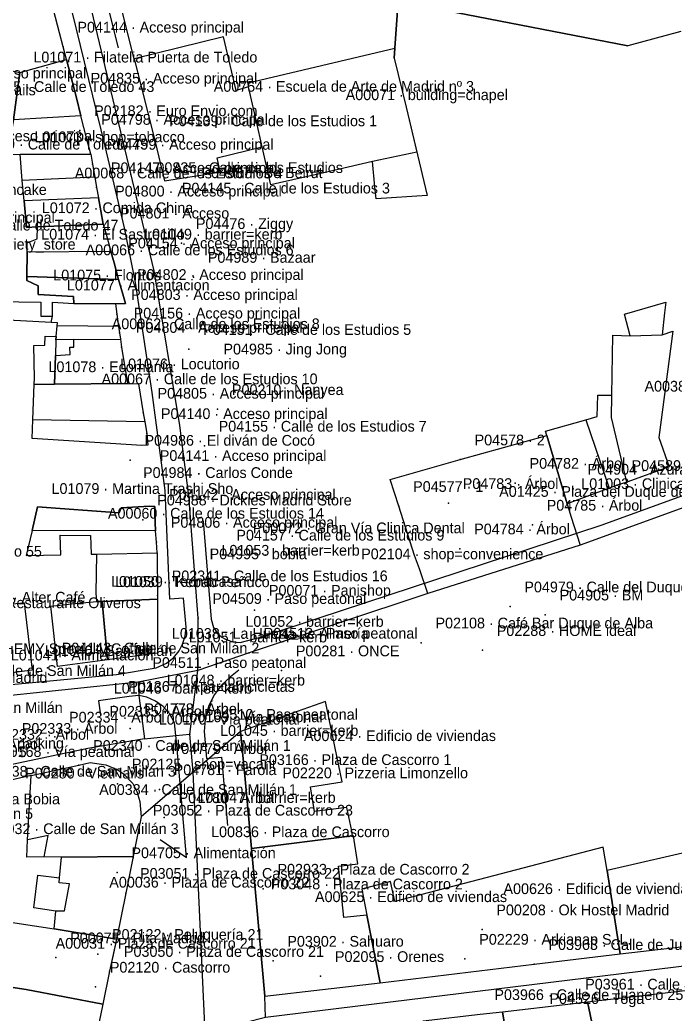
# Model space of a CAD drawing. Header units: metres. Extents: x 436207 to 441321, y 4465685 to 4475088.
# Drawn here: x 439968.4 to 440060.1, y 4473624.1 to 4473763.2 of the extents above; entities that cross this region are included whole.
import ezdxf

# ---------------------------------------------------------------- set-up
doc = ezdxf.new("R2010")
doc.units = ezdxf.units.M
for name, color, linetype, true_color in [('G_A_EDI', 7, 'CONTINUOUS', 0xa4a4a4), ('G_A_VER', 7, 'CONTINUOUS', 0x4d745d), ('G_L_BAR', 7, 'CONTINUOUS', 0x333333), ('G_L_COM', 7, 'CONTINUOUS', 0xce3b37), ('G_L_EQU', 7, 'CONTINUOUS', 0x8e5aa4), ('G_L_INF', 7, 'CONTINUOUS', 0x777777), ('G_L_UMB', 7, 'CONTINUOUS', 0x9e6a39), ('G_L_VIA', 7, 'CONTINUOUS', 0x555555), ('G_P_ACC', 7, 'CONTINUOUS', 0xe68241), ('G_P_COM', 7, 'CONTINUOUS', 0xce3b37), ('G_P_DIR', 7, 'CONTINUOUS', 0x756bb1), ('G_P_EQU', 7, 'CONTINUOUS', 0x8e5aa4), ('G_P_MOB', 7, 'CONTINUOUS', 0x268c9e), ('G_P_PAT', 7, 'CONTINUOUS', 0xa63603), ('G_P_UMB', 7, 'CONTINUOUS', 0x9e6a39), ('G_P_VER', 7, 'CONTINUOUS', 0x4d745d), ('T_A_EDI', 7, 'CONTINUOUS', 0xa4a4a4), ('T_A_VER', 7, 'CONTINUOUS', 0x4d745d), ('T_L_BAR', 7, 'CONTINUOUS', 0x333333), ('T_L_COM', 7, 'CONTINUOUS', 0xce3b37), ('T_L_EQU', 7, 'CONTINUOUS', 0x8e5aa4), ('T_L_VIA', 7, 'CONTINUOUS', 0x555555), ('T_P_ACC', 7, 'CONTINUOUS', 0xe68241), ('T_P_COM', 7, 'CONTINUOUS', 0xce3b37), ('T_P_DIR', 7, 'CONTINUOUS', 0x756bb1), ('T_P_EQU', 7, 'CONTINUOUS', 0x8e5aa4), ('T_P_MOB', 7, 'CONTINUOUS', 0x268c9e), ('T_P_PAT', 7, 'CONTINUOUS', 0xa63603), ('T_P_UMB', 7, 'CONTINUOUS', 0x9e6a39), ('T_P_VER', 7, 'CONTINUOUS', 0x4d745d)]:
    doc.layers.add(name, color=color, linetype=linetype, true_color=true_color)

msp = doc.modelspace()

# ---------------------------------------------------------------- linework, layer by layer
at = {"layer": 'G_A_EDI'}
for points in [[(439978.32, 4473744.44), (439977.78, 4473746.53), (439976.94, 4473749.78), (439976.29, 4473752.29), (439974.9, 4473757.65), (439974.44, 4473759.43), (439973.94, 4473761.38), (439972.49, 4473766.96), (439971.1, 4473772.35), (439969.59, 4473778.14), (439967.9, 4473778.23), (439962.48, 4473778.53), (439960.37, 4473773.21), (439954.45, 4473758.32), (439962.75, 4473756.87), (439964.26, 4473760.32), (439964.95, 4473760.24), (439965.17, 4473759.34), (439965.91, 4473756.36), (439968.37, 4473755.86), (439967.48, 4473749.23), (439966.6, 4473744.35), (439968.41, 4473744.42)], [(439984.36, 4473757.74), (439987.26, 4473746.33), (439988.63, 4473740.71), (439993.98, 4473741.55), (439996.4, 4473741.93), (439996.01, 4473743.92), (440002.29, 4473745.43), (440001.48, 4473748.99), (440000.37, 4473753.85), (439998.65, 4473753.3), (439996.86, 4473760.81)], [(440000.37, 4473753.85), (440000.31, 4473754.38), (440020.87, 4473759.24), (440020.77, 4473757.85), (440022.45, 4473750.97), (440023.91, 4473744.71), (440017.71, 4473743.38), (440010.33, 4473741.68), (440004.7, 4473740.4), (440003.51, 4473740.15), (440002.29, 4473745.43), (440001.48, 4473748.99)], [(439978.32, 4473744.44), (439978.57, 4473743.04), (439978.88, 4473741.2), (439979.13, 4473739.76), (439979.39, 4473738.31), (439979.72, 4473736.5), (439980.06, 4473734.63), (439970.85, 4473734.26), (439969.3, 4473734.16), (439968.97, 4473737.91), (439968.73, 4473740.74), (439968.41, 4473744.42)], [(439980.06, 4473734.63), (439980.4, 4473733.42), (439981.12, 4473730.82), (439981.56, 4473729.24), (439982.21, 4473726.91), (439982.79, 4473724.83), (439983.16, 4473723.51), (439981.77, 4473723.5), (439975.93, 4473723.55), (439975.9, 4473724.5), (439970.96, 4473724.77), (439970.94, 4473726.01), (439969.34, 4473726.76), (439969.34, 4473727.33), (439969.39, 4473730.7), (439969.4, 4473732.01), (439970.82, 4473732.58), (439970.85, 4473734.26)], [(440059.25, 4473700.69), (440053.29, 4473698.55), (440051.97, 4473698.11), (440050.82, 4473697.69), (440044.95, 4473695.51), (440042.11, 4473705.07), (440041.91, 4473705.68), (440047.59, 4473707.25), (440049.17, 4473707.73), (440049.23, 4473710.69), (440051.19, 4473710.7), (440051.35, 4473719.08), (440053.76, 4473719.01), (440052.99, 4473722.04), (440058.75, 4473723.73), (440058.57, 4473722.22), (440058.25, 4473719.17), (440059.76, 4473719.64), (440057.76, 4473704.78)], [(439973.24, 4473712.27), (439983.44, 4473712.35), (439984.98, 4473712.29), (439985.65, 4473708.22), (439985.86, 4473706.98), (439986.13, 4473705.37), (439986.29, 4473703.73), (439985.45, 4473703.67), (439970.12, 4473704.63), (439970.22, 4473707.28), (439970.4, 4473712.26), (439970.43, 4473713.03), (439970.33, 4473717.64), (439971.9, 4473717.69), (439971.91, 4473718.97), (439973.46, 4473718.92), (439973.44, 4473718.45), (439973.37, 4473716.26)], [(439978.35, 4473688.48), (439979.16, 4473688.49), (439987.61, 4473688.66), (439987.51, 4473690.17), (439987.38, 4473691.74), (439987.27, 4473694.07), (439987.28, 4473695.13), (439986.51, 4473695.18), (439982.58, 4473694.94), (439982.26, 4473694.25), (439970.86, 4473695.08), (439970.09, 4473691.79), (439969.29, 4473688.27), (439974.11, 4473688.39), (439974.03, 4473691.14), (439978.29, 4473691.07)], [(440011.14, 4473667.86), (439999.25, 4473663.69), (439999.89, 4473656.98), (440000.8, 4473647.28), (440014.92, 4473649.06), (440014.81, 4473649.76), (440014.12, 4473653.05), (440009.6, 4473652.47), (440009.06, 4473655.92), (440013.46, 4473656.62)], [(439982.09, 4473658.31), (439982.89, 4473657.76), (439984.19, 4473656.38), (439984.74, 4473655.28), (439985.18, 4473653.88), (439985.37, 4473651.72), (439985, 4473649.91), (439984.23, 4473646.17), (439974.21, 4473646.1), (439971.79, 4473646.12), (439972.36, 4473649.12), (439969.47, 4473648.52), (439969.98, 4473657.5), (439976.64, 4473658.96), (439978.21, 4473659.32), (439980.42, 4473659.01)], [(439951.07, 4473653.2), (439954.49, 4473638.91), (439973.19, 4473636.08), (439973.44, 4473638.54), (439970.34, 4473639), (439970.9, 4473643.56), (439973.91, 4473643.18), (439974.21, 4473646.1), (439971.79, 4473646.12), (439969.37, 4473646.08), (439969.47, 4473648.52), (439969.98, 4473657.5), (439960.55, 4473655.35)], [(440052.36, 4473632.56), (440066.2, 4473634.17), (440080.01, 4473635.78), (440079.94, 4473636.63), (440078.25, 4473645.63), (440077.34, 4473650.4), (440050.54, 4473644.24)], [(440000.8, 4473647.28), (440001.49, 4473639.59), (440002.64, 4473626.66), (440018.79, 4473628.51), (440016.93, 4473637.98), (440013.73, 4473637.63), (440012.98, 4473644.81), (440015.69, 4473645.14), (440015.07, 4473649.08), (440014.92, 4473649.06)], [(440018.79, 4473628.51), (440040.34, 4473631.11), (440052.36, 4473632.56), (440050.54, 4473644.24), (440049.98, 4473647.48), (440032.71, 4473642.99), (440020.86, 4473639.88), (440020.26, 4473642.69), (440016.23, 4473641.6), (440016.93, 4473637.98)], [(439984.23, 4473646.17), (439983.2, 4473641.07), (439981.92, 4473634.63), (439973.19, 4473636.08), (439973.44, 4473638.54), (439973.53, 4473638.59), (439974.62, 4473638.6), (439975.32, 4473642.38), (439973.9, 4473642.49), (439973.91, 4473643.18), (439974.21, 4473646.1)], [(439979.98, 4473625.55), (439969.29, 4473627.56), (439960.99, 4473628.86), (439961.86, 4473632.44), (439958.88, 4473632.9), (439958.99, 4473634.84), (439954.46, 4473635.56), (439954.81, 4473637.88), (439954.49, 4473638.91), (439973.19, 4473636.08), (439981.92, 4473634.63), (439981.43, 4473632.44), (439980.95, 4473630.15)], [(439974.46, 4473598.45), (439972.74, 4473597.66), (439961.41, 4473602.97), (439963.49, 4473607.07), (439964.4, 4473610.85), (439960.4, 4473612.78), (439962.84, 4473622.91), (439959.05, 4473623.76), (439960.99, 4473628.86), (439969.29, 4473627.56), (439979.98, 4473625.55), (439977.5, 4473613.41)], [(440047.81, 4473625.85), (440067.92, 4473628.17), (440076.75, 4473629.2), (440078.94, 4473614.86), (440079.34, 4473614.86), (440081.06, 4473605.45), (440056.63, 4473600.83), (440055.95, 4473604.7), (440052.36, 4473604.07)], [(440035.93, 4473624.48), (440045.48, 4473625.58), (440047.81, 4473625.85), (440052.36, 4473604.07), (440053.25, 4473600.07), (440043.69, 4473597.63), (440041.4, 4473596.85), (440037.77, 4473615.43), (440037.39, 4473615.46)], [(440024.83, 4473623.2), (440032.78, 4473624.11), (440035.93, 4473624.48), (440037.39, 4473615.46), (440037.77, 4473615.43), (440041.4, 4473596.85), (440029.62, 4473593.63), (440028.86, 4473597.47), (440029.2, 4473597.57), (440027.2, 4473607.13), (440025.49, 4473616.5)]]:
    msp.add_lwpolyline(points, close=True, dxfattribs=at)
msp.add_lwpolyline([(439965.12, 4473723.82), (439971.33, 4473723.73), (439971.3, 4473721.76), (439972.95, 4473721.75), (439972.97, 4473723.72), (439975.93, 4473723.55), (439981.77, 4473723.5), (439981.96, 4473722.03), (439982.19, 4473720.3), (439982.31, 4473719.43), (439982.45, 4473718.53), (439982.63, 4473717.43), (439983.44, 4473712.35), (439973.24, 4473712.27), (439973.37, 4473716.26), (439975.41, 4473716.4), (439975.4, 4473717.43), (439975.93, 4473717.44), (439975.93, 4473718.48), (439973.44, 4473718.45), (439973.46, 4473718.92), (439973.6, 4473720.4), (439973.64, 4473720.82), (439972.79, 4473720.86), (439964.99, 4473721.28)], dxfattribs=at)
at = {"layer": 'G_A_VER'}
msp.add_lwpolyline([(440020.19, 4473698.92), (440030.01, 4473701.69), (440042.11, 4473705.07), (440044.95, 4473695.51), (440045.49, 4473693.8), (440046.78, 4473689.73), (440025.47, 4473682.97), (440024.31, 4473686.41), (440023.62, 4473688.3), (440021.41, 4473695.18)], close=True, dxfattribs=at)
msp.add_lwpolyline([(440002.73, 4473623.66), (440002.64, 4473626.66), (440001.49, 4473639.59), (440000.8, 4473647.28), (439999.89, 4473656.98), (439999.25, 4473663.69), (439992.64, 4473657.96), (439985.37, 4473651.72), (439985, 4473649.91), (439984.23, 4473646.17), (439983.2, 4473641.07), (439981.92, 4473634.63), (439980.95, 4473630.15), (439979.98, 4473625.55), (439977.5, 4473613.41)], dxfattribs=at)
at = {"layer": 'G_L_BAR'}
for points in [[(439991.3, 4473682.32), (439989.37, 4473682.17), (439988.7, 4473697.36), (439986.88, 4473711.07), (439984.58, 4473726.47), (439983.03, 4473734.1), (439980.3, 4473745.54), (439972.26, 4473778.51), (439973.46, 4473778.81)], [(439976.99, 4473779.77), (439982.12, 4473759.3)], [(440020.77, 4473757.85), (440020.87, 4473759.24), (440021.3, 4473765.82), (440027.93, 4473764.53), (440053.43, 4473759.58)], [(440002.24, 4473676.92), (440010.1, 4473679.5), (440049.73, 4473692.53), (440143.79, 4473726.72)], [(439994.05, 4473693.14), (439995.13, 4473679.39)], [(439981.93, 4473671.62), (439987.47, 4473672.58), (439988.91, 4473673.21), (439989.87, 4473673.96), (439990.67, 4473674.97), (439991.16, 4473675.88), (439991.51, 4473676.98), (439991.67, 4473678.26), (439991.3, 4473682.32)], [(439995.13, 4473679.39), (439995.49, 4473678.21), (439995.9, 4473677.59), (439996.55, 4473676.93), (439997.27, 4473676.53), (439998.17, 4473676.23), (439999.23, 4473676.12), (440002.24, 4473676.92)], [(439999.03, 4473672.23), (439997.84, 4473671.33), (439996.58, 4473670.14), (439995.63, 4473668.84), (439994.77, 4473667.21), (439994.3, 4473665.34), (439994.15, 4473663.69), (439994.5, 4473659.89), (439996.61, 4473660.09), (439997.46, 4473650.53)], [(439913.12, 4473667.03), (439912.57, 4473665.01), (439912.16, 4473663.02), (439912.19, 4473660.67), (439912.68, 4473659.35), (439913.54, 4473658.43), (439914.85, 4473658.07), (439921.79, 4473659.53), (439958.49, 4473668.92), (439961.8, 4473669.57), (439963.73, 4473669.9), (439981.93, 4473671.62)], [(439990.35, 4473661.79), (439990.22, 4473663.11), (439990.01, 4473664.88), (439989.3, 4473666.18), (439988.43, 4473667.15), (439987.35, 4473667.9), (439986.17, 4473668.45), (439985.02, 4473668.69), (439983.68, 4473668.58), (439979.4, 4473667.97)], [(439979.4, 4473667.97), (439979.65, 4473665.96)], [(439988, 4473648.54), (439991.71, 4473646.04), (439990.35, 4473661.79)]]:
    msp.add_lwpolyline(points, dxfattribs=at)
at = {"layer": 'G_L_COM'}
for points in [[(439976.94, 4473749.78), (439967.48, 4473749.23), (439968.37, 4473755.86), (439974.9, 4473757.65), (439976.29, 4473752.29), (439976.94, 4473749.78)], [(439978.88, 4473741.2), (439968.73, 4473740.74), (439968.41, 4473744.42), (439978.32, 4473744.44), (439978.57, 4473743.04), (439978.88, 4473741.2)], [(439982.21, 4473726.91), (439981.56, 4473729.24), (439981.12, 4473730.82), (439969.39, 4473730.7), (439969.34, 4473727.33), (439982.21, 4473726.91)], [(439982.21, 4473726.91), (439969.34, 4473727.33), (439969.34, 4473726.76), (439970.94, 4473726.01), (439970.96, 4473724.77), (439975.9, 4473724.5), (439975.93, 4473723.55), (439981.77, 4473723.5), (439983.16, 4473723.51), (439982.79, 4473724.83), (439982.21, 4473726.91)], [(439982.19, 4473720.3), (439973.6, 4473720.4), (439973.64, 4473720.82), (439972.79, 4473720.86), (439972.95, 4473721.75), (439972.97, 4473723.72), (439975.93, 4473723.55), (439981.77, 4473723.5), (439981.96, 4473722.03), (439982.19, 4473720.3)], [(440053.29, 4473698.55), (440051.14, 4473707.58), (440051.19, 4473710.7), (440051.35, 4473719.08), (440053.76, 4473719.01), (440058.25, 4473719.17), (440059.76, 4473719.64), (440057.76, 4473704.78), (440059.25, 4473700.69), (440053.29, 4473698.55)], [(439975.93, 4473718.48), (439982.45, 4473718.53), (439982.63, 4473717.43), (439983.44, 4473712.35), (439973.24, 4473712.27), (439973.37, 4473716.26), (439975.41, 4473716.4), (439975.4, 4473717.43), (439975.93, 4473717.44), (439975.93, 4473718.48)], [(439985.86, 4473706.98), (439970.22, 4473707.28), (439970.4, 4473712.26), (439973.24, 4473712.27), (439983.44, 4473712.35), (439984.98, 4473712.29), (439985.65, 4473708.22), (439985.86, 4473706.98)], [(439987.38, 4473691.74), (439970.09, 4473691.79), (439970.86, 4473695.08), (439982.26, 4473694.25), (439982.58, 4473694.94), (439986.51, 4473695.18), (439987.28, 4473695.13), (439987.27, 4473694.07), (439987.38, 4473691.74)], [(439987.61, 4473688.66), (439987.63, 4473682.68), (439987.63, 4473682.18), (439979.91, 4473681.87), (439979.15, 4473681.84), (439979.06, 4473683.02), (439979.16, 4473688.49), (439987.61, 4473688.66)], [(439964.22, 4473681.28), (439968.97, 4473681.68), (439970.13, 4473672.26), (439965.12, 4473671.59), (439964.22, 4473681.28)], [(439979.91, 4473681.87), (439987.63, 4473682.18), (439987.66, 4473674.63), (439980.65, 4473673.7), (439979.91, 4473681.87)]]:
    msp.add_lwpolyline(points, dxfattribs=at)
at = {"layer": 'G_L_EQU'}
for points in [[(439979.39, 4473738.31), (439968.97, 4473737.91), (439969.3, 4473734.16), (439970.85, 4473734.26), (439980.06, 4473734.63), (439979.72, 4473736.5), (439979.39, 4473738.31)], [(440047.59, 4473707.25), (440050.82, 4473697.69), (440044.95, 4473695.51), (440042.11, 4473705.07), (440041.91, 4473705.68), (440047.59, 4473707.25)], [(439973.65, 4473672.78), (439972.73, 4473681.2), (439975.62, 4473681.53), (439979.15, 4473681.84), (439979.91, 4473681.87), (439980.65, 4473673.7), (439973.65, 4473672.78)]]:
    msp.add_lwpolyline(points, dxfattribs=at)
at = {"layer": 'G_L_INF'}
msp.add_lwpolyline([(440179.69, 4473655.87), (440175.5, 4473654.29), (440155.57, 4473647.42), (440146.99, 4473645.38), (440133.92, 4473642.64), (440092.48, 4473634.65), (440002.73, 4473623.66), (439994.29, 4473621.51)], dxfattribs=at)
at = {"layer": 'G_L_UMB'}
msp.add_lwpolyline([(440060.88, 4473761.57), (440053.43, 4473759.58), (440027.93, 4473764.53), (440021.3, 4473765.82), (440020.87, 4473759.24), (440020.77, 4473757.85), (440022.45, 4473750.97), (440025.39, 4473738.64), (440018.24, 4473738.19), (440018.03, 4473739.85), (440017.71, 4473743.38), (440010.33, 4473741.68), (440004.7, 4473740.4), (440003.51, 4473740.15), (440002.29, 4473745.43), (440001.48, 4473748.99), (440000.37, 4473753.85), (439998.65, 4473753.3), (439996.86, 4473760.81), (439984.36, 4473757.74), (439978.72, 4473780.23), (439979.77, 4473799.76), (439980.81, 4473819.28)], dxfattribs=at)
at = {"layer": 'G_L_VIA'}
for points in [[(439993.27, 4473672.19), (439993.32, 4473679.51), (439992.04, 4473696.63), (439990.76, 4473706.45), (439987.19, 4473728.08), (439974.58, 4473780.66), (439969.78, 4473799.66), (439968.56, 4473806.27)], [(440151.67, 4473727.67), (440144.03, 4473725.05), (440046.78, 4473689.73), (440025.47, 4473682.97), (440000.49, 4473674.66), (439993.27, 4473672.19)], [(439993.27, 4473672.19), (439984.93, 4473670.56), (439963.51, 4473668.31), (439954.34, 4473666.27), (439922.03, 4473657.83), (439918.65, 4473657.11), (439912.66, 4473655.85), (439900.55, 4473653.17)], [(439994.29, 4473621.51), (439992.64, 4473657.96), (439992.15, 4473663.31), (439993.27, 4473672.19)], [(439984.93, 4473670.56), (439985.02, 4473668.69), (439985.83, 4473662.63), (439977.9, 4473661.31)], [(439985.83, 4473662.63), (439990.22, 4473663.11), (439992.15, 4473663.31)], [(439977.9, 4473661.31), (439952.7, 4473655.99), (439951.51, 4473661.13)]]:
    msp.add_lwpolyline(points, dxfattribs=at)
at = {"layer": 'G_P_ACC'}
for p in [(439993.32, 4473679.51), (440000.49, 4473674.66), (439984.93, 4473670.56), (439992.15, 4473663.31), (439987.91, 4473655.57)]:
    msp.add_point(p, dxfattribs=at)
at = {"layer": 'G_P_COM'}
for p in [(439976.78, 4473747.74), (439991.02, 4473731.95), (439992.69, 4473727.23), (439994.87, 4473714.41), (439996.06, 4473708.73), (439983.83, 4473701.64), (439983.62, 4473697.13), (439985.61, 4473693.29), (440014.14, 4473685.76), (440001.23, 4473680.66), (440041.9, 4473680), (440033.11, 4473675.03), (440005, 4473672.19), (439982.06, 4473656.37), (439982, 4473643.95), (439979.28, 4473632.53), (440030.66, 4473631.85)]:
    msp.add_point(p, dxfattribs=at)
at = {"layer": 'G_P_DIR'}
for p in [(439987.63, 4473682.68), (439976.64, 4473658.96)]:
    msp.add_point(p, dxfattribs=at)
at = {"layer": 'G_P_EQU'}
for p in [(439991.78, 4473739.07), (440045.82, 4473697.59), (439998.97, 4473689.4), (439992.94, 4473685.76), (440024.54, 4473676.09), (440003.11, 4473655.13), (440002.43, 4473641.65), (439973.43, 4473632.05), (440010.47, 4473629.43), (439978.98, 4473627.94)]:
    msp.add_point(p, dxfattribs=at)
at = {"layer": 'G_P_MOB'}
msp.add_point((439981.55, 4473667.22), dxfattribs=at)
at = {"layer": 'G_P_PAT'}
msp.add_point((440033.05, 4473635.96), dxfattribs=at)
at = {"layer": 'G_P_UMB'}
for p in [(439974.44, 4473759.43), (439976.29, 4473752.29), (439977.78, 4473746.53), (439987.26, 4473746.33), (439978.57, 4473743.04), (439979.13, 4473739.76), (439979.72, 4473736.5), (439989.06, 4473736.92), (439980.4, 4473733.42), (439981.56, 4473729.24), (439982.79, 4473724.83), (439981.96, 4473722.03), (439982.31, 4473719.43), (439982.63, 4473717.43), (439992.03, 4473717.14), (439985.65, 4473708.22), (439986.13, 4473705.37), (439994.2, 4473703.61), (440030.01, 4473701.69), (439985.97, 4473699.51), (440051.97, 4473698.11), (439987.27, 4473694.07), (440021.41, 4473695.18), (439987.51, 4473690.17), (439996.68, 4473688.38), (440036.97, 4473681.13), (439972.24, 4473672.59), (439999.89, 4473656.98), (439985, 4473649.91), (439983.2, 4473641.07), (440001.49, 4473639.59), (440003.81, 4473631.57), (439980.95, 4473630.15), (440040.34, 4473631.11), (440045.48, 4473625.58)]:
    msp.add_point(p, dxfattribs=at)
at = {"layer": 'G_P_VER'}
for p in [(440037.7, 4473698.42), (440028.35, 4473695.59), (440040.1, 4473692.56), (440029.95, 4473689.24), (439978.91, 4473663.74), (439983.8, 4473664.1), (439973.27, 4473662.92), (439987.62, 4473658.52), (439988.59, 4473651.65)]:
    msp.add_point(p, dxfattribs=at)

# ---------------------------------------------------------------- texts
at = {"layer": 'T_A_EDI'}
for s, p in [('A00065 · Calle de Toledo 43', (439961.67, 4473753.12)), ('A00754 · Escuela de Arte de Madrid nº 3', (439995.51, 4473753.15)), ('A00071 · building=chapel', (440013.97, 4473751.98)), ('A00069 · Calle de Toledo 45', (439960.79, 4473745.07)), ('A00068 · Calle de los Estudios 4', (439976.07, 4473741.03)), ('A00061 · Calle de Toledo 47', (439956.64, 4473733.74)), ('A00066 · Calle de los Estudios 6', (439977.59, 4473730.28)), ('A00062 · Calle de los Estudios 8', (439981.24, 4473719.94)), ('A00067 · Calle de los Estudios 10', (439979.82, 4473712.24)), ('A00386 · Edificio de viviendas', (440055.78, 4473711.21)), ('A00060 · Calle de los Estudios 14', (439980.71, 4473693.44)), ('A00070 · Calle de Toledo 55', (439945.93, 4473688.13)), ('A00624 · Edificio de viviendas', (440008.13, 4473662.33)), ('A00384 · Calle de San Millán 1', (439979.49, 4473654.8)), ('A00034 · Calle de San Millán 5', (439942.58, 4473651.44)), ('A00032 · Calle de San Millán 3', (439962.95, 4473649.32)), ('A00036 · Plaza de Cascorro 22', (439980.9, 4473641.84)), ('A00625 · Edificio de viviendas', (440009.68, 4473639.81)), ('A00626 · Edificio de viviendas', (440036.05, 4473640.93)), ('A00031 · Plaza de Cascorro 21', (439973.39, 4473633.29))]:
    msp.add_text(s, height=1.5, dxfattribs=at).set_placement(p)
at = {"layer": 'T_A_VER'}
msp.add_text('A01425 · Plaza del Duque de Alba', height=1.5, dxfattribs=at).set_placement((440035.45, 4473696.49))
at = {"layer": 'T_L_BAR'}
for s, p in [('L01049 · barrier=kerb', (439985.77, 4473732.48)), ('L01053 · barrier=kerb', (439996.59, 4473688.26)), ('L01052 · barrier=kerb', (439999.94, 4473678.31)), ('L01051 · barrier=kerb', (439992.01, 4473676.13)), ('L01046 · barrier=kerb', (439981.53, 4473668.96)), ('L01048 · barrier=kerb', (439988.93, 4473670.1)), ('L01045 · barrier=kerb', (439996.39, 4473663.06)), ('L01047 · barrier=kerb', (439993.22, 4473653.69))]:
    msp.add_text(s, height=1.5, dxfattribs=at).set_placement(p)
at = {"layer": 'T_L_COM'}
for s, p in [('L01071 · Filatelia Puerta de Toledo', (439970.28, 4473757.24)), ('L01073 · shop=tobacco', (439970.44, 4473746.09)), ('L01074 · El Sastrecillo', (439971.38, 4473732.47)), ('L01075 · Floritos', (439973.06, 4473726.76)), ('L01077 · Alimentacion', (439974.97, 4473725.36)), ('L01078 · Ecomanía', (439972.39, 4473713.93)), ('L01076 · Locutorio', (439982.41, 4473714.33)), ('L01079 · Martina Trashi Sho', (439972.82, 4473696.9)), ('L01050 · Tecnocasa', (439981.14, 4473683.91)), ('L01038 · La Huerta de Almería', (439989.66, 4473676.63)), ('L01041 · Alimentación', (439967.12, 4473673.61)), ('L01040 · San Millán', (439971.88, 4473674.23))]:
    msp.add_text(s, height=1.5, dxfattribs=at).set_placement(p)
at = {"layer": 'T_L_EQU'}
for s, p in [('L01072 · Comida China', (439971.46, 4473736.17)), ('L01003 · Clinica Dental Navarro', (440046.93, 4473697.58)), ('L01039 · Kebab Peñuco', (439981.7, 4473683.86)), ('L01042 · Alter Café', (439960.17, 4473681.7)), ('L01043 · Restaurante Oliveros', (439957.99, 4473680.92)), ('L01044 · B-Good Madrid', (439950.17, 4473670.45))]:
    msp.add_text(s, height=1.5, dxfattribs=at).set_placement(p)
at = {"layer": 'T_L_VIA'}
for s, p in [('L00835 · Calle de los Estudios', (439986.38, 4473741.78)), ('L00833 · Calle de San Millán', (439948.63, 4473666.26)), ('L00170 · Vía peatonal', (439987.81, 4473664.63)), ('L00169 · Vía peatonal', (439990.99, 4473664.97)), ('L00168 · Vía peatonal', (439964.72, 4473660.11)), ('L00836 · Plaza de Cascorro', (439995.14, 4473648.89))]:
    msp.add_text(s, height=1.5, dxfattribs=at).set_placement(p)
at = {"layer": 'T_P_ACC'}
for s, p in [('P04509 · Paso peatonal', (439995.32, 4473681.51)), ('P04512 · Paso peatonal', (440002.49, 4473676.66)), ('P04511 · Paso peatonal', (439986.93, 4473672.56)), ('P04510 · Paso peatonal', (439994.15, 4473665.31)), ('P04781 · Farola', (439989.91, 4473657.57))]:
    msp.add_text(s, height=1.5, dxfattribs=at).set_placement(p)
at = {"layer": 'T_P_COM'}
for s, p in [('P04276 · Go Nails', (439954.22, 4473752.65)), ('P02182 · Euro Envio.com', (439978.78, 4473749.74)), ('P01615 · Saltincake', (439954.2, 4473738.71)), ('P04476 · Ziggy', (439993.02, 4473733.95)), ('P02062 · shop=variety_store', (439950.48, 4473731.08)), ('P04989 · Bazaar', (439994.69, 4473729.23)), ('P04985 · Jing Jong', (439996.87, 4473716.41)), ('P00210 · Nanyea', (439998.06, 4473710.73)), ('P04986 · El diván de Cocó', (439985.83, 4473703.64)), ('P04984 · Carlos Conde', (439985.62, 4473699.13)), ('P04988 · Dickies Madrid Store', (439987.61, 4473695.29)), ('P02104 · shop=convenience', (440016.14, 4473687.76)), ('P00071 · Panishop', (440003.23, 4473682.66)), ('P04905 · BM', (440043.9, 4473682)), ('P02288 · HOME ideal', (440035.11, 4473677.03)), ('P02240 · ALCHEMY Specialty Coffee', (439953.48, 4473674.5)), ('P00281 · ONCE', (440007, 4473674.19)), ('P02125 · shop=vacant', (439984.06, 4473658.37)), ('P00280 · VietNails', (439969.13, 4473657.1)), ('P04705 · Alimentación', (439984, 4473645.95)), ('P02122 · Peluquería 21', (439981.28, 4473634.53)), ('P02229 · Arkianap S..L.', (440032.66, 4473633.85))]:
    msp.add_text(s, height=1.5, dxfattribs=at).set_placement(p)
at = {"layer": 'T_P_DIR'}
for s, p in [('P02341 · Calle de los Estudios 16', (439989.63, 4473684.68)), ('P02340 · Calle de San Millán 1', (439978.64, 4473660.96)), ('P02339 · Calle de San Millán 5', (439941.68, 4473660.08)), ('P02338 · Calle de San Millán 3', (439962.55, 4473657.35))]:
    msp.add_text(s, height=1.5, dxfattribs=at).set_placement(p)
at = {"layer": 'T_P_EQU'}
for s, p in [('P04987 · Be Beirut', (439993.78, 4473741.07)), ('P04904 · Azura Bar', (440047.82, 4473699.59)), ('P00072 · Gran Vía Clinica Dental', (440000.97, 4473691.4)), ('P04995 · bobia', (439994.94, 4473687.76)), ('P02108 · Café Bar Duque de Alba', (440026.54, 4473678.09)), ('P04745 · amenity=motorcycle_parking', (439940.27, 4473661.29)), ('P02220 · Pizzeria Limonzello', (440005.11, 4473657.13)), ('P04851 · La Bobia', (439957.39, 4473653.48)), ('P02933 · Plaza de Cascorro 2', (440004.43, 4473643.65)), ('P00075 · Pita Madrid', (439975.43, 4473634.05)), ('P02095 · Orenes', (440012.47, 4473631.43)), ('P02120 · Cascorro', (439980.98, 4473629.94)), ('P04526 · Toga', (440042.48, 4473625.56))]:
    msp.add_text(s, height=1.5, dxfattribs=at).set_placement(p)
at = {"layer": 'T_P_MOB'}
msp.add_text('P01367 · Aparcabicicletas', height=1.5, dxfattribs=at).set_placement((439983.55, 4473669.22))
at = {"layer": 'T_P_PAT'}
msp.add_text('P00208 · Ok Hostel Madrid', height=1.5, dxfattribs=at).set_placement((440035.05, 4473637.96))
at = {"layer": 'T_P_UMB'}
for s, p in [('P04144 · Acceso principal', (439976.44, 4473761.43)), ('P04167 · Acceso principal', (439954.36, 4473755.01)), ('P04835 · Acceso principal', (439978.29, 4473754.29)), ('P04798 · Acceso principal', (439979.78, 4473748.53)), ('P04139 · Calle de los Estudios 1', (439989.26, 4473748.33)), ('P04166 · Acceso principal', (439955.63, 4473746.22)), ('P04799 · Acceso principal', (439980.57, 4473745.04)), ('P04147 · Acceso principal', (439981.13, 4473741.76)), ('P04800 · Acceso principal', (439981.72, 4473738.5)), ('P04145 · Calle de los Estudios 3', (439991.06, 4473738.92)), ('P04165 · Acceso principal', (439949.97, 4473734.82)), ('P04801 · Acceso', (439982.4, 4473735.42)), ('P04154 · Acceso principal', (439983.56, 4473731.24)), ('P04802 · Acceso principal', (439984.79, 4473726.83)), ('P04803 · Acceso principal', (439983.96, 4473724.03)), ('P04156 · Acceso principal', (439984.31, 4473721.43)), ('P04804 · Acceso principal', (439984.63, 4473719.43)), ('P04151 · Calle de los Estudios 5', (439994.03, 4473719.14)), ('P04805 · Acceso principal', (439987.65, 4473710.22)), ('P04140 · Acceso principal', (439988.13, 4473707.37)), ('P04155 · Calle de los Estudios 7', (439996.2, 4473705.61)), ('P04578 · 2', (440032.01, 4473703.69)), ('P04141 · Acceso principal', (439987.97, 4473701.51)), ('P04589 · Calle del Duque de Alba 12', (440053.97, 4473700.11)), ('P04577 · 1', (440023.41, 4473697.18)), ('P04142 · Acceso principal', (439989.27, 4473696.07)), ('P04806 · Acceso principal', (439989.51, 4473692.17)), ('P04157 · Calle de los Estudios 9', (439998.68, 4473690.38)), ('P04979 · Calle del Duque de Alba 15', (440038.97, 4473683.13)), ('P04143 · Calle de San Millán 2', (439974.24, 4473674.59)), ('P02170 · Calle de San Millán 4', (439955.57, 4473671.44)), ('P03166 · Plaza de Cascorro 1', (440001.89, 4473658.98)), ('P03052 · Plaza de Cascorro 23', (439987, 4473651.91)), ('P03051 · Plaza de Cascorro 22', (439985.2, 4473643.07)), ('P03048 · Plaza de Cascorro 2', (440003.49, 4473641.59)), ('P03902 · Sahuaro', (440005.81, 4473633.57)), ('P03963 · Calle de Juanelo 24', (440042.34, 4473633.11)), ('P03050 · Plaza de Cascorro 21', (439982.95, 4473632.15)), ('P03961 · Calle de Juanelo 23', (440047.48, 4473627.58)), ('P03966 · Calle de Juanelo 25', (440034.78, 4473626.11))]:
    msp.add_text(s, height=1.5, dxfattribs=at).set_placement(p)
at = {"layer": 'T_P_VER'}
for s, p in [('P04782 · Árbol', (440039.7, 4473700.42)), ('P04783 · Árbol', (440030.35, 4473697.59)), ('P04785 · Árbol', (440042.1, 4473694.56)), ('P04784 · Árbol', (440031.95, 4473691.24)), ('P02335 · Árbol', (439980.91, 4473665.74)), ('P04778 · Árbol', (439985.8, 4473666.1)), ('P02334 · Árbol', (439975.27, 4473664.92)), ('P02333 · Árbol', (439968.66, 4473663.35)), ('P02332 · Árbol', (439964.69, 4473662.51)), ('P02331 · Árbol', (439957.97, 4473661.16)), ('P04779 · Árbol', (439989.62, 4473660.52)), ('P04780 · Árbol', (439990.59, 4473653.65))]:
    msp.add_text(s, height=1.5, dxfattribs=at).set_placement(p)

doc.saveas('drawing.dxf')
